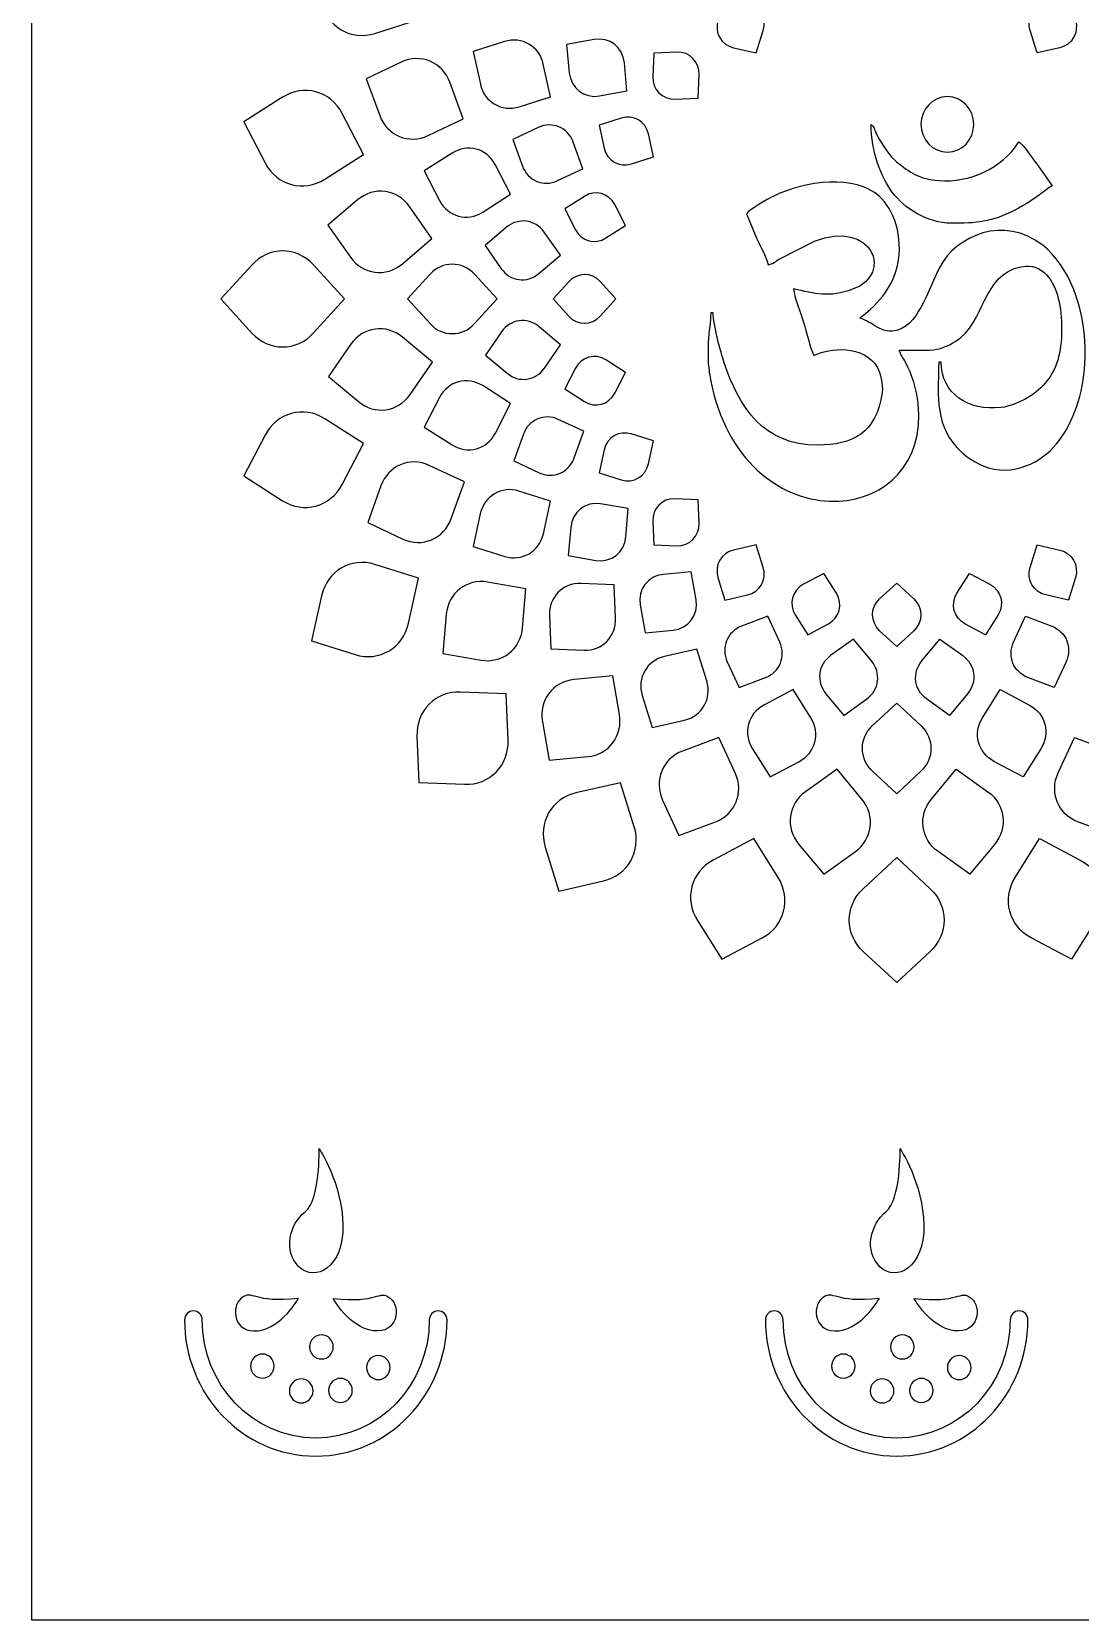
# Model space of a CAD drawing. Header units: millimetres. Extents: x -279 to 859, y -447 to 463.
# Drawn here: x 300 to 639, y -430 to 83 of the extents above; entities that cross this region are included whole.
import ezdxf

# ---------------------------------------------------------------- set-up
doc = ezdxf.new("R2010")
doc.units = ezdxf.units.MM
doc.header["$MEASUREMENT"] = 0
doc.layers.add('Layer 1', color=7, linetype='Continuous')

msp = doc.modelspace()

# ---------------------------------------------------------------- linework, layer by layer
at = {"layer": 'Layer 1', "color": 7}
for points, knots in [([(858.8, 463.29), (858.8, 463.29), (300, 463.29), (300, 463.29), (300, 463.29), (300, -430), (300, -430), (300, -430), (858.8, -430), (858.8, -430), (858.8, -430), (858.8, 463.29), (858.8, 463.29)], [0, 0, 0, 0, 0.25, 0.25, 0.25, 0.5, 0.5, 0.5, 0.75, 0.75, 0.75, 1, 1, 1, 1]), ([(393.59, 92.62), (393.59, 92.62), (390.35, 107.21), (390.35, 107.21), (390.35, 107.21), (404.41, 111.66), (404.41, 111.66), (412.14, 114.1), (419.92, 109.58), (421.69, 101.61), (421.69, 101.61), (424.93, 87.02), (424.93, 87.02), (424.93, 87.02), (410.86, 82.57), (410.86, 82.57), (403.13, 80.13), (395.36, 84.65), (393.59, 92.62)], [0, 0, 0, 0, 0.166667, 0.166667, 0.166667, 0.333333, 0.333333, 0.333333, 0.5, 0.5, 0.5, 0.666667, 0.666667, 0.666667, 0.833333, 0.833333, 0.833333, 1, 1, 1, 1]), ([(521.66, 86.79), (521.66, 86.79), (523.9, 94.04), (523.9, 94.04), (523.9, 94.04), (531.21, 92.39), (531.21, 92.39), (535.23, 91.47), (537.51, 87.48), (536.29, 83.52), (536.29, 83.52), (534.05, 76.26), (534.05, 76.26), (534.05, 76.26), (526.74, 77.92), (526.74, 77.92), (522.72, 78.83), (520.43, 82.82), (521.66, 86.79)], [0, 0, 0, 0, 0.166667, 0.166667, 0.166667, 0.333333, 0.333333, 0.333333, 0.5, 0.5, 0.5, 0.666667, 0.666667, 0.666667, 0.833333, 0.833333, 0.833333, 1, 1, 1, 1]), ([(637.14, 86.79), (637.14, 86.79), (634.9, 94.04), (634.9, 94.04), (634.9, 94.04), (627.59, 92.39), (627.59, 92.39), (623.57, 91.47), (621.29, 87.48), (622.51, 83.52), (622.51, 83.52), (624.75, 76.26), (624.75, 76.26), (624.75, 76.26), (632.06, 77.92), (632.06, 77.92), (636.08, 78.83), (638.37, 82.82), (637.14, 86.79)], [0, 0, 0, 0, 0.166667, 0.166667, 0.166667, 0.333333, 0.333333, 0.333333, 0.5, 0.5, 0.5, 0.666667, 0.666667, 0.666667, 0.833333, 0.833333, 0.833333, 1, 1, 1, 1]), ([(444.91, 66.15), (444.91, 66.15), (442.57, 76.71), (442.57, 76.71), (442.57, 76.71), (452.75, 79.93), (452.75, 79.93), (458.34, 81.7), (463.97, 78.42), (465.25, 72.65), (465.25, 72.65), (467.6, 62.09), (467.6, 62.09), (467.6, 62.09), (457.42, 58.88), (457.42, 58.88), (451.82, 57.11), (446.19, 60.38), (444.91, 66.15)], [0, 0, 0, 0, 0.166667, 0.166667, 0.166667, 0.333333, 0.333333, 0.333333, 0.5, 0.5, 0.5, 0.666667, 0.666667, 0.666667, 0.833333, 0.833333, 0.833333, 1, 1, 1, 1]), ([(473.63, 69.86), (473.63, 69.86), (472.78, 79), (472.78, 79), (472.78, 79), (481.69, 80.6), (481.69, 80.6), (486.59, 81.47), (490.98, 78.1), (491.44, 73.11), (491.44, 73.11), (492.28, 63.97), (492.28, 63.97), (492.28, 63.97), (483.37, 62.37), (483.37, 62.37), (478.48, 61.5), (474.09, 64.86), (473.63, 69.86)], [0, 0, 0, 0, 0.166667, 0.166667, 0.166667, 0.333333, 0.333333, 0.333333, 0.5, 0.5, 0.5, 0.666667, 0.666667, 0.666667, 0.833333, 0.833333, 0.833333, 1, 1, 1, 1]), ([(412.41, 56.04), (412.41, 56.04), (408.05, 67.94), (408.05, 67.94), (408.05, 67.94), (419.38, 73.29), (419.38, 73.29), (425.61, 76.23), (432.65, 73.32), (435.03, 66.82), (435.03, 66.82), (439.39, 54.93), (439.39, 54.93), (439.39, 54.93), (428.07, 49.58), (428.07, 49.58), (421.84, 46.63), (414.79, 49.54), (412.41, 56.04)], [0, 0, 0, 0, 0.166667, 0.166667, 0.166667, 0.333333, 0.333333, 0.333333, 0.5, 0.5, 0.5, 0.666667, 0.666667, 0.666667, 0.833333, 0.833333, 0.833333, 1, 1, 1, 1]), ([(500.6, 68.6), (500.6, 68.6), (500.91, 76.2), (500.91, 76.2), (500.91, 76.2), (508.39, 76.51), (508.39, 76.51), (512.51, 76.68), (515.74, 73.42), (515.57, 69.27), (515.57, 69.27), (515.26, 61.68), (515.26, 61.68), (515.26, 61.68), (507.78, 61.37), (507.78, 61.37), (503.66, 61.19), (500.43, 64.45), (500.6, 68.6)], [0, 0, 0, 0, 0.166667, 0.166667, 0.166667, 0.333333, 0.333333, 0.333333, 0.5, 0.5, 0.5, 0.666667, 0.666667, 0.666667, 0.833333, 0.833333, 0.833333, 1, 1, 1, 1]), ([(375.4, 40.71), (375.4, 40.71), (368.54, 53.95), (368.54, 53.95), (368.54, 53.95), (380.99, 61.92), (380.99, 61.92), (387.83, 66.31), (396.5, 63.98), (400.25, 56.74), (400.25, 56.74), (407.11, 43.5), (407.11, 43.5), (407.11, 43.5), (394.66, 35.52), (394.66, 35.52), (387.82, 31.14), (379.15, 33.47), (375.4, 40.71)], [0, 0, 0, 0, 0.166667, 0.166667, 0.166667, 0.333333, 0.333333, 0.333333, 0.5, 0.5, 0.5, 0.666667, 0.666667, 0.666667, 0.833333, 0.833333, 0.833333, 1, 1, 1, 1]), ([(587.24, 53.17), (587.24, 58.12), (591.06, 62.13), (595.78, 62.13), (600.5, 62.13), (604.32, 58.12), (604.32, 53.17), (604.32, 48.23), (600.5, 44.21), (595.78, 44.21), (591.06, 44.21), (587.24, 48.23), (587.24, 53.17)], [0, 0, 0, 0, 0.25, 0.25, 0.25, 0.5, 0.5, 0.5, 0.75, 0.75, 0.75, 1, 1, 1, 1]), ([(484.91, 45.52), (484.91, 45.52), (483.27, 52.94), (483.27, 52.94), (483.27, 52.94), (490.42, 55.2), (490.42, 55.2), (494.35, 56.44), (498.3, 54.14), (499.2, 50.09), (499.2, 50.09), (500.85, 42.67), (500.85, 42.67), (500.85, 42.67), (493.7, 40.41), (493.7, 40.41), (489.77, 39.17), (485.81, 41.47), (484.91, 45.52)], [0, 0, 0, 0, 0.166667, 0.166667, 0.166667, 0.333333, 0.333333, 0.333333, 0.5, 0.5, 0.5, 0.666667, 0.666667, 0.666667, 0.833333, 0.833333, 0.833333, 1, 1, 1, 1]), ([(458.54, 39.68), (458.54, 39.68), (455.38, 48.29), (455.38, 48.29), (455.38, 48.29), (463.58, 52.16), (463.58, 52.16), (468.09, 54.29), (473.19, 52.18), (474.91, 47.48), (474.91, 47.48), (478.06, 38.87), (478.06, 38.87), (478.06, 38.87), (469.87, 35), (469.87, 35), (465.36, 32.87), (460.26, 34.97), (458.54, 39.68)], [0, 0, 0, 0, 0.166667, 0.166667, 0.166667, 0.333333, 0.333333, 0.333333, 0.5, 0.5, 0.5, 0.666667, 0.666667, 0.666667, 0.833333, 0.833333, 0.833333, 1, 1, 1, 1]), ([(597.1, 21.23), (604.89, 21.23), (610.22, 21.59), (617.4, 25.4), (625.25, 29.56), (627.07, 31.91), (629.61, 33.32), (629.61, 33.32), (624.54, 40.52), (624.54, 40.52), (623.09, 42.39), (620.47, 46.46), (618.91, 47.56), (613.3, 38.78), (603.02, 34.31), (592.98, 35.02), (586.87, 35.45), (583.65, 37.67), (579.39, 41.08), (577.19, 42.85), (574.34, 47.08), (572.95, 49.86), (572.22, 51.31), (572.2, 52.38), (571.17, 53.17), (571.17, 44.4), (574.34, 36.04), (578.1, 31.09), (581.69, 26.33), (589.12, 21.23), (597.1, 21.23)], [0, 0, 0, 0, 0.1, 0.1, 0.1, 0.2, 0.2, 0.2, 0.3, 0.3, 0.3, 0.4, 0.4, 0.4, 0.5, 0.5, 0.5, 0.6, 0.6, 0.6, 0.7, 0.7, 0.7, 0.8, 0.8, 0.8, 0.9, 0.9, 0.9, 1, 1, 1, 1]), ([(431.75, 28.57), (431.75, 28.57), (426.78, 38.16), (426.78, 38.16), (426.78, 38.16), (435.79, 43.93), (435.79, 43.93), (440.75, 47.11), (447.02, 45.42), (449.73, 40.18), (449.73, 40.18), (454.7, 30.6), (454.7, 30.6), (454.7, 30.6), (445.69, 24.83), (445.69, 24.83), (440.74, 21.65), (434.46, 23.34), (431.75, 28.57)], [0, 0, 0, 0, 0.166667, 0.166667, 0.166667, 0.333333, 0.333333, 0.333333, 0.5, 0.5, 0.5, 0.666667, 0.666667, 0.666667, 0.833333, 0.833333, 0.833333, 1, 1, 1, 1]), ([(640.31, -19.02), (640.31, -19.02), (640.31, -22.22), (640.31, -22.22), (640.04, -31.93), (637.37, -41.59), (631.91, -48.95), (629.79, -51.8), (626.04, -55.09), (622.68, -56.53), (618.73, -58.24), (613.92, -59.31), (609.07, -57.72), (605.04, -56.4), (601.58, -54.1), (598.83, -51.18), (591.23, -43.09), (592.98, -31.92), (592.98, -23.66), (592.98, -23.66), (593.8, -23.66), (593.8, -23.66), (593.8, -33.81), (602.57, -39.51), (613.1, -38.28), (616, -37.95), (618.78, -36.7), (621.11, -35.46), (625.86, -32.93), (629.72, -28.68), (631.41, -22.96), (633.08, -17.34), (633.1, -8.9), (631.59, -3.02), (630.22, 2.29), (626.82, 8.62), (619.54, 7.2), (607.02, 4.77), (608.01, -10.98), (598.47, -16.9), (596.15, -18.33), (593.4, -19.62), (590.1, -19.77), (590.1, -19.77), (580.22, -19.77), (580.22, -19.77), (580.59, -21.22), (581.62, -22.3), (582.29, -23.65), (584.32, -27.75), (585.85, -32.21), (586.34, -37.09), (588.29, -56.62), (575.58, -67.83), (560.6, -68.55), (560.6, -68.55), (557.54, -68.55), (557.54, -68.55), (541.72, -67.81), (524.33, -55.56), (519.27, -29.32), (518.86, -27.18), (518.62, -25.22), (518.49, -23.42), (518.49, -23.42), (518.49, -17.24), (518.49, -17.24), (518.74, -13.48), (519.32, -10.47), (519.32, -7.69), (519.32, -7.69), (520.14, -7.69), (520.14, -7.69), (520.14, -11.51), (522.58, -20.5), (523.68, -23.83), (528.46, -38.24), (536.42, -50.45), (553.89, -50.43), (565.08, -50.42), (572.85, -46.58), (574.73, -33.4), (575.08, -30.92), (574.09, -26.87), (573.23, -25.39), (568.81, -17.79), (557.61, -19), (552.65, -21.5), (551.35, -18.65), (550.32, -14.08), (549.31, -10.76), (548.57, -8.31), (546.26, -2.32), (546.07, 0.08), (553.05, -1.63), (557.52, -2.84), (565.16, -0.09), (578.75, 4.79), (571.43, 22.77), (552.82, 15.45), (552.82, 15.45), (541.46, 9.66), (541.46, 9.66), (540.35, 8.95), (539.28, 7.98), (537.84, 7.85), (537.16, 10.9), (535.49, 13.41), (534.27, 16.19), (534.27, 16.19), (530.84, 24.25), (530.84, 24.25), (531.96, 25.86), (537.55, 28.9), (539.75, 30.01), (549.72, 35.05), (566.23, 37), (573.74, 29.97), (578.42, 25.6), (581.73, 17.08), (579.63, 7.61), (577.23, -3.26), (568.13, -8.46), (567.47, -9.41), (571.57, -10.42), (574.24, -14.9), (579.75, -13.24), (583.88, -12), (585.91, -8.3), (587.92, -4.53), (589.98, -0.66), (591.33, 3.23), (593.32, 7.06), (598.57, 17.2), (614.07, 24), (626.56, 14.15), (635.03, 7.49), (639.94, -5.58), (640.31, -19.02)], [0, 0, 0, 0, 0.021739, 0.021739, 0.021739, 0.043478, 0.043478, 0.043478, 0.065217, 0.065217, 0.065217, 0.086957, 0.086957, 0.086957, 0.108696, 0.108696, 0.108696, 0.130435, 0.130435, 0.130435, 0.152174, 0.152174, 0.152174, 0.173913, 0.173913, 0.173913, 0.195652, 0.195652, 0.195652, 0.217391, 0.217391, 0.217391, 0.23913, 0.23913, 0.23913, 0.26087, 0.26087, 0.26087, 0.282609, 0.282609, 0.282609, 0.304348, 0.304348, 0.304348, 0.326087, 0.326087, 0.326087, 0.347826, 0.347826, 0.347826, 0.369565, 0.369565, 0.369565, 0.391304, 0.391304, 0.391304, 0.413043, 0.413043, 0.413043, 0.434783, 0.434783, 0.434783, 0.456522, 0.456522, 0.456522, 0.478261, 0.478261, 0.478261, 0.5, 0.5, 0.5, 0.521739, 0.521739, 0.521739, 0.543478, 0.543478, 0.543478, 0.565217, 0.565217, 0.565217, 0.586957, 0.586957, 0.586957, 0.608696, 0.608696, 0.608696, 0.630435, 0.630435, 0.630435, 0.652174, 0.652174, 0.652174, 0.673913, 0.673913, 0.673913, 0.695652, 0.695652, 0.695652, 0.717391, 0.717391, 0.717391, 0.73913, 0.73913, 0.73913, 0.76087, 0.76087, 0.76087, 0.782609, 0.782609, 0.782609, 0.804348, 0.804348, 0.804348, 0.826087, 0.826087, 0.826087, 0.847826, 0.847826, 0.847826, 0.869565, 0.869565, 0.869565, 0.891304, 0.891304, 0.891304, 0.913043, 0.913043, 0.913043, 0.934783, 0.934783, 0.934783, 0.956522, 0.956522, 0.956522, 0.978261, 0.978261, 0.978261, 1, 1, 1, 1]), ([(402.94, 10.3), (402.94, 10.3), (395.69, 20.65), (395.69, 20.65), (395.69, 20.65), (405.26, 28.78), (405.26, 28.78), (410.52, 33.26), (418.07, 32.29), (422.04, 26.63), (422.04, 26.63), (429.29, 16.28), (429.29, 16.28), (429.29, 16.28), (419.72, 8.15), (419.72, 8.15), (414.46, 3.68), (406.91, 4.65), (402.94, 10.3)], [0, 0, 0, 0, 0.166667, 0.166667, 0.166667, 0.333333, 0.333333, 0.333333, 0.5, 0.5, 0.5, 0.666667, 0.666667, 0.666667, 0.833333, 0.833333, 0.833333, 1, 1, 1, 1]), ([(475.67, 19.12), (475.67, 19.12), (472.18, 25.86), (472.18, 25.86), (472.18, 25.86), (478.51, 29.91), (478.51, 29.91), (481.99, 32.14), (486.39, 30.95), (488.3, 27.28), (488.3, 27.28), (491.79, 20.54), (491.79, 20.54), (491.79, 20.54), (485.46, 16.49), (485.46, 16.49), (481.98, 14.26), (477.57, 15.44), (475.67, 19.12)], [0, 0, 0, 0, 0.166667, 0.166667, 0.166667, 0.333333, 0.333333, 0.333333, 0.5, 0.5, 0.5, 0.666667, 0.666667, 0.666667, 0.833333, 0.833333, 0.833333, 1, 1, 1, 1]), ([(451.68, 6.57), (451.68, 6.57), (446.44, 14.06), (446.44, 14.06), (446.44, 14.06), (453.36, 19.95), (453.36, 19.95), (457.17, 23.18), (462.64, 22.48), (465.5, 18.39), (465.5, 18.39), (470.75, 10.9), (470.75, 10.9), (470.75, 10.9), (463.83, 5.01), (463.83, 5.01), (460.02, 1.78), (454.55, 2.48), (451.68, 6.57)], [0, 0, 0, 0, 0.166667, 0.166667, 0.166667, 0.333333, 0.333333, 0.333333, 0.5, 0.5, 0.5, 0.666667, 0.666667, 0.666667, 0.833333, 0.833333, 0.833333, 1, 1, 1, 1]), ([(371.12, -14.21), (371.12, -14.21), (361.1, -3.21), (361.1, -3.21), (361.1, -3.21), (371.08, 7.75), (371.08, 7.75), (376.57, 13.78), (385.54, 13.8), (391.01, 7.79), (391.01, 7.79), (401.03, -3.21), (401.03, -3.21), (401.03, -3.21), (391.05, -14.17), (391.05, -14.17), (385.56, -20.2), (376.59, -20.21), (371.12, -14.21)], [0, 0, 0, 0, 0.166667, 0.166667, 0.166667, 0.333333, 0.333333, 0.333333, 0.5, 0.5, 0.5, 0.666667, 0.666667, 0.666667, 0.833333, 0.833333, 0.833333, 1, 1, 1, 1]), ([(428.65, -11.17), (428.65, -11.17), (421.4, -3.21), (421.4, -3.21), (421.4, -3.21), (428.63, 4.73), (428.63, 4.73), (432.6, 9.09), (439.09, 9.1), (443.05, 4.75), (443.05, 4.75), (450.3, -3.21), (450.3, -3.21), (450.3, -3.21), (443.07, -11.14), (443.07, -11.14), (439.1, -15.5), (432.61, -15.51), (428.65, -11.17)], [0, 0, 0, 0, 0.166667, 0.166667, 0.166667, 0.333333, 0.333333, 0.333333, 0.5, 0.5, 0.5, 0.666667, 0.666667, 0.666667, 0.833333, 0.833333, 0.833333, 1, 1, 1, 1]), ([(473.49, -8.8), (473.49, -8.8), (468.4, -3.21), (468.4, -3.21), (468.4, -3.21), (473.47, 2.37), (473.47, 2.37), (476.26, 5.43), (480.82, 5.44), (483.61, 2.38), (483.61, 2.38), (488.7, -3.21), (488.7, -3.21), (488.7, -3.21), (483.62, -8.78), (483.62, -8.78), (480.83, -11.85), (476.27, -11.85), (473.49, -8.8)], [0, 0, 0, 0, 0.166667, 0.166667, 0.166667, 0.333333, 0.333333, 0.333333, 0.5, 0.5, 0.5, 0.666667, 0.666667, 0.666667, 0.833333, 0.833333, 0.833333, 1, 1, 1, 1]), ([(453.54, -27.21), (453.54, -27.21), (446.55, -21.34), (446.55, -21.34), (446.55, -21.34), (451.73, -13.84), (451.73, -13.84), (454.58, -9.72), (460.04, -8.96), (463.86, -12.17), (463.86, -12.17), (470.85, -18.03), (470.85, -18.03), (470.85, -18.03), (465.66, -25.53), (465.66, -25.53), (462.81, -29.65), (457.35, -30.41), (453.54, -27.21)], [0, 0, 0, 0, 0.166667, 0.166667, 0.166667, 0.333333, 0.333333, 0.333333, 0.5, 0.5, 0.5, 0.666667, 0.666667, 0.666667, 0.833333, 0.833333, 0.833333, 1, 1, 1, 1]), ([(405.5, -36.36), (405.5, -36.36), (395.85, -28.26), (395.85, -28.26), (395.85, -28.26), (403.01, -17.9), (403.01, -17.9), (406.95, -12.21), (414.49, -11.16), (419.76, -15.59), (419.76, -15.59), (429.42, -23.68), (429.42, -23.68), (429.42, -23.68), (422.25, -34.04), (422.25, -34.04), (418.31, -39.74), (410.78, -40.79), (405.5, -36.36)], [0, 0, 0, 0, 0.166667, 0.166667, 0.166667, 0.333333, 0.333333, 0.333333, 0.5, 0.5, 0.5, 0.666667, 0.666667, 0.666667, 0.833333, 0.833333, 0.833333, 1, 1, 1, 1]), ([(478.53, -36.34), (478.53, -36.34), (472.18, -32.27), (472.18, -32.27), (472.18, -32.27), (475.65, -25.56), (475.65, -25.56), (477.57, -21.87), (481.97, -20.67), (485.44, -22.89), (485.44, -22.89), (491.79, -26.96), (491.79, -26.96), (491.79, -26.96), (488.31, -33.67), (488.31, -33.67), (486.4, -37.36), (482, -38.56), (478.53, -36.34)], [0, 0, 0, 0, 0.166667, 0.166667, 0.166667, 0.333333, 0.333333, 0.333333, 0.5, 0.5, 0.5, 0.666667, 0.666667, 0.666667, 0.833333, 0.833333, 0.833333, 1, 1, 1, 1]), ([(435.82, -50.37), (435.82, -50.37), (426.78, -44.58), (426.78, -44.58), (426.78, -44.58), (431.73, -35.02), (431.73, -35.02), (434.46, -29.77), (440.72, -28.06), (445.66, -31.22), (445.66, -31.22), (454.7, -37.01), (454.7, -37.01), (454.7, -37.01), (449.75, -46.57), (449.75, -46.57), (447.03, -51.82), (440.76, -53.53), (435.82, -50.37)], [0, 0, 0, 0, 0.166667, 0.166667, 0.166667, 0.333333, 0.333333, 0.333333, 0.5, 0.5, 0.5, 0.666667, 0.666667, 0.666667, 0.833333, 0.833333, 0.833333, 1, 1, 1, 1]), ([(381.03, -68.37), (381.03, -68.37), (368.54, -60.37), (368.54, -60.37), (368.54, -60.37), (375.38, -47.17), (375.38, -47.17), (379.14, -39.91), (387.8, -37.54), (394.62, -41.91), (394.62, -41.91), (407.11, -49.91), (407.11, -49.91), (407.11, -49.91), (400.27, -63.11), (400.27, -63.11), (396.51, -70.37), (387.85, -72.74), (381.03, -68.37)], [0, 0, 0, 0, 0.166667, 0.166667, 0.166667, 0.333333, 0.333333, 0.333333, 0.5, 0.5, 0.5, 0.666667, 0.666667, 0.666667, 0.833333, 0.833333, 0.833333, 1, 1, 1, 1]), ([(463.96, -59.34), (463.96, -59.34), (455.71, -55.51), (455.71, -55.51), (455.71, -55.51), (458.8, -46.91), (458.8, -46.91), (460.5, -42.18), (465.58, -40.02), (470.09, -42.11), (470.09, -42.11), (478.34, -45.94), (478.34, -45.94), (478.34, -45.94), (475.25, -54.55), (475.25, -54.55), (473.55, -59.28), (468.47, -61.44), (463.96, -59.34)], [0, 0, 0, 0, 0.166667, 0.166667, 0.166667, 0.333333, 0.333333, 0.333333, 0.5, 0.5, 0.5, 0.666667, 0.666667, 0.666667, 0.833333, 0.833333, 0.833333, 1, 1, 1, 1]), ([(490.44, -61.62), (490.44, -61.62), (483.27, -59.36), (483.27, -59.36), (483.27, -59.36), (484.91, -51.96), (484.91, -51.96), (485.81, -47.9), (489.76, -45.58), (493.68, -46.82), (493.68, -46.82), (500.85, -49.09), (500.85, -49.09), (500.85, -49.09), (499.21, -56.48), (499.21, -56.48), (498.31, -60.55), (494.36, -62.86), (490.44, -61.62)], [0, 0, 0, 0, 0.166667, 0.166667, 0.166667, 0.333333, 0.333333, 0.333333, 0.5, 0.5, 0.5, 0.666667, 0.666667, 0.666667, 0.833333, 0.833333, 0.833333, 1, 1, 1, 1]), ([(419.91, -80.77), (419.91, -80.77), (408.51, -75.47), (408.51, -75.47), (408.51, -75.47), (412.78, -63.59), (412.78, -63.59), (415.13, -57.05), (422.14, -54.07), (428.37, -56.96), (428.37, -56.96), (439.77, -62.26), (439.77, -62.26), (439.77, -62.26), (435.5, -74.14), (435.5, -74.14), (433.15, -80.68), (426.14, -83.66), (419.91, -80.77)], [0, 0, 0, 0, 0.166667, 0.166667, 0.166667, 0.333333, 0.333333, 0.333333, 0.5, 0.5, 0.5, 0.666667, 0.666667, 0.666667, 0.833333, 0.833333, 0.833333, 1, 1, 1, 1]), ([(452.78, -86.35), (452.78, -86.35), (442.57, -83.13), (442.57, -83.13), (442.57, -83.13), (444.9, -72.6), (444.9, -72.6), (446.19, -66.81), (451.8, -63.52), (457.38, -65.28), (457.38, -65.28), (467.6, -68.51), (467.6, -68.51), (467.6, -68.51), (465.26, -79.03), (465.26, -79.03), (463.98, -84.82), (458.36, -88.12), (452.78, -86.35)], [0, 0, 0, 0, 0.166667, 0.166667, 0.166667, 0.333333, 0.333333, 0.333333, 0.5, 0.5, 0.5, 0.666667, 0.666667, 0.666667, 0.833333, 0.833333, 0.833333, 1, 1, 1, 1]), ([(482.26, -87.65), (482.26, -87.65), (473.31, -86.11), (473.31, -86.11), (473.31, -86.11), (474.09, -77), (474.09, -77), (474.52, -71.98), (478.88, -68.57), (483.77, -69.41), (483.77, -69.41), (492.71, -70.95), (492.71, -70.95), (492.71, -70.95), (491.93, -80.07), (491.93, -80.07), (491.5, -85.08), (487.15, -88.5), (482.26, -87.65)], [0, 0, 0, 0, 0.166667, 0.166667, 0.166667, 0.333333, 0.333333, 0.333333, 0.5, 0.5, 0.5, 0.666667, 0.666667, 0.666667, 0.833333, 0.833333, 0.833333, 1, 1, 1, 1]), ([(508.42, -82.93), (508.42, -82.93), (500.91, -82.61), (500.91, -82.61), (500.91, -82.61), (500.6, -75.04), (500.6, -75.04), (500.43, -70.88), (503.65, -67.61), (507.75, -67.78), (507.75, -67.78), (515.26, -68.09), (515.26, -68.09), (515.26, -68.09), (515.57, -75.66), (515.57, -75.66), (515.74, -79.83), (512.52, -83.1), (508.42, -82.93)], [0, 0, 0, 0, 0.166667, 0.166667, 0.166667, 0.333333, 0.333333, 0.333333, 0.5, 0.5, 0.5, 0.666667, 0.666667, 0.666667, 0.833333, 0.833333, 0.833333, 1, 1, 1, 1]), ([(404.46, -118.09), (404.46, -118.09), (390.35, -113.63), (390.35, -113.63), (390.35, -113.63), (393.58, -99.09), (393.58, -99.09), (395.35, -91.09), (403.11, -86.54), (410.82, -88.98), (410.82, -88.98), (424.93, -93.43), (424.93, -93.43), (424.93, -93.43), (421.7, -107.97), (421.7, -107.97), (419.92, -115.97), (412.16, -120.52), (404.46, -118.09)], [0, 0, 0, 0, 0.166667, 0.166667, 0.166667, 0.333333, 0.333333, 0.333333, 0.5, 0.5, 0.5, 0.666667, 0.666667, 0.666667, 0.833333, 0.833333, 0.833333, 1, 1, 1, 1]), ([(531.23, -98.79), (531.23, -98.79), (523.9, -100.46), (523.9, -100.46), (523.9, -100.46), (521.66, -93.23), (521.66, -93.23), (520.44, -89.25), (522.71, -85.25), (526.72, -84.34), (526.72, -84.34), (534.05, -82.67), (534.05, -82.67), (534.05, -82.67), (536.28, -89.91), (536.28, -89.91), (537.51, -93.88), (535.24, -97.89), (531.23, -98.79)], [0, 0, 0, 0, 0.166667, 0.166667, 0.166667, 0.333333, 0.333333, 0.333333, 0.5, 0.5, 0.5, 0.666667, 0.666667, 0.666667, 0.833333, 0.833333, 0.833333, 1, 1, 1, 1]), ([(627.57, -98.79), (627.57, -98.79), (634.9, -100.46), (634.9, -100.46), (634.9, -100.46), (637.14, -93.23), (637.14, -93.23), (638.36, -89.25), (636.09, -85.25), (632.08, -84.34), (632.08, -84.34), (624.75, -82.67), (624.75, -82.67), (624.75, -82.67), (622.52, -89.91), (622.52, -89.91), (621.29, -93.88), (623.56, -97.89), (627.57, -98.79)], [0, 0, 0, 0, 0.166667, 0.166667, 0.166667, 0.333333, 0.333333, 0.333333, 0.5, 0.5, 0.5, 0.666667, 0.666667, 0.666667, 0.833333, 0.833333, 0.833333, 1, 1, 1, 1]), ([(507.17, -110.21), (507.17, -110.21), (498.14, -111.07), (498.14, -111.07), (498.14, -111.07), (496.56, -102.06), (496.56, -102.06), (495.69, -97.1), (499.02, -92.66), (503.96, -92.19), (503.96, -92.19), (513, -91.34), (513, -91.34), (513, -91.34), (514.58, -100.35), (514.58, -100.35), (515.44, -105.31), (512.11, -109.75), (507.17, -110.21)], [0, 0, 0, 0, 0.166667, 0.166667, 0.166667, 0.333333, 0.333333, 0.333333, 0.5, 0.5, 0.5, 0.666667, 0.666667, 0.666667, 0.833333, 0.833333, 0.833333, 1, 1, 1, 1]), ([(557.33, -108.15), (557.33, -108.15), (550.67, -111.68), (550.67, -111.68), (550.67, -111.68), (546.66, -105.28), (546.66, -105.28), (544.46, -101.76), (545.63, -97.3), (549.27, -95.37), (549.27, -95.37), (555.92, -91.84), (555.92, -91.84), (555.92, -91.84), (559.93, -98.24), (559.93, -98.24), (562.14, -101.76), (560.96, -106.22), (557.33, -108.15)], [0, 0, 0, 0, 0.166667, 0.166667, 0.166667, 0.333333, 0.333333, 0.333333, 0.5, 0.5, 0.5, 0.666667, 0.666667, 0.666667, 0.833333, 0.833333, 0.833333, 1, 1, 1, 1]), ([(601.47, -108.15), (601.47, -108.15), (608.13, -111.68), (608.13, -111.68), (608.13, -111.68), (612.14, -105.28), (612.14, -105.28), (614.34, -101.76), (613.17, -97.3), (609.53, -95.37), (609.53, -95.37), (602.88, -91.84), (602.88, -91.84), (602.88, -91.84), (598.87, -98.24), (598.87, -98.24), (596.66, -101.76), (597.84, -106.22), (601.47, -108.15)], [0, 0, 0, 0, 0.166667, 0.166667, 0.166667, 0.333333, 0.333333, 0.333333, 0.5, 0.5, 0.5, 0.666667, 0.666667, 0.666667, 0.833333, 0.833333, 0.833333, 1, 1, 1, 1]), ([(445.19, -119.88), (445.19, -119.88), (432.82, -117.76), (432.82, -117.76), (432.82, -117.76), (433.9, -105.16), (433.9, -105.16), (434.5, -98.23), (440.51, -93.51), (447.27, -94.68), (447.27, -94.68), (459.63, -96.8), (459.63, -96.8), (459.63, -96.8), (458.55, -109.4), (458.55, -109.4), (457.95, -116.33), (451.94, -121.05), (445.19, -119.88)], [0, 0, 0, 0, 0.166667, 0.166667, 0.166667, 0.333333, 0.333333, 0.333333, 0.5, 0.5, 0.5, 0.666667, 0.666667, 0.666667, 0.833333, 0.833333, 0.833333, 1, 1, 1, 1]), ([(478.37, -116.67), (478.37, -116.67), (467.68, -116.23), (467.68, -116.23), (467.68, -116.23), (467.24, -105.45), (467.24, -105.45), (467, -99.53), (471.58, -94.87), (477.42, -95.12), (477.42, -95.12), (488.11, -95.56), (488.11, -95.56), (488.11, -95.56), (488.55, -106.34), (488.55, -106.34), (488.79, -112.26), (484.21, -116.92), (478.37, -116.67)], [0, 0, 0, 0, 0.166667, 0.166667, 0.166667, 0.333333, 0.333333, 0.333333, 0.5, 0.5, 0.5, 0.666667, 0.666667, 0.666667, 0.833333, 0.833333, 0.833333, 1, 1, 1, 1]), ([(579.4, -115.51), (579.4, -115.51), (584.91, -110.37), (584.91, -110.37), (587.94, -107.55), (587.95, -102.93), (584.93, -100.12), (584.93, -100.12), (579.4, -94.97), (579.4, -94.97), (579.4, -94.97), (573.87, -100.12), (573.87, -100.12), (570.85, -102.93), (570.86, -107.55), (573.89, -110.37), (573.89, -110.37), (579.4, -115.51), (579.4, -115.51)], [0, 0, 0, 0, 0.166667, 0.166667, 0.166667, 0.333333, 0.333333, 0.333333, 0.5, 0.5, 0.5, 0.666667, 0.666667, 0.666667, 0.833333, 0.833333, 0.833333, 1, 1, 1, 1]), ([(537.01, -125.48), (537.01, -125.48), (528.5, -128.67), (528.5, -128.67), (528.5, -128.67), (524.67, -120.38), (524.67, -120.38), (522.57, -115.82), (524.65, -110.66), (529.3, -108.91), (529.3, -108.91), (537.81, -105.72), (537.81, -105.72), (537.81, -105.72), (541.64, -114.02), (541.64, -114.02), (543.74, -118.58), (541.66, -123.73), (537.01, -125.48)], [0, 0, 0, 0, 0.166667, 0.166667, 0.166667, 0.333333, 0.333333, 0.333333, 0.5, 0.5, 0.5, 0.666667, 0.666667, 0.666667, 0.833333, 0.833333, 0.833333, 1, 1, 1, 1]), ([(621.79, -125.48), (621.79, -125.48), (630.3, -128.67), (630.3, -128.67), (630.3, -128.67), (634.13, -120.38), (634.13, -120.38), (636.23, -115.82), (634.15, -110.66), (629.5, -108.91), (629.5, -108.91), (620.99, -105.72), (620.99, -105.72), (620.99, -105.72), (617.16, -114.02), (617.16, -114.02), (615.06, -118.58), (617.14, -123.73), (621.79, -125.48)], [0, 0, 0, 0, 0.166667, 0.166667, 0.166667, 0.333333, 0.333333, 0.333333, 0.5, 0.5, 0.5, 0.666667, 0.666667, 0.666667, 0.833333, 0.833333, 0.833333, 1, 1, 1, 1]), ([(510.84, -139.26), (510.84, -139.26), (500.4, -141.63), (500.4, -141.63), (500.4, -141.63), (497.22, -131.34), (497.22, -131.34), (495.47, -125.67), (498.71, -119.98), (504.41, -118.69), (504.41, -118.69), (514.85, -116.31), (514.85, -116.31), (514.85, -116.31), (518.03, -126.61), (518.03, -126.61), (519.78, -132.27), (516.54, -137.97), (510.84, -139.26)], [0, 0, 0, 0, 0.166667, 0.166667, 0.166667, 0.333333, 0.333333, 0.333333, 0.5, 0.5, 0.5, 0.666667, 0.666667, 0.666667, 0.833333, 0.833333, 0.833333, 1, 1, 1, 1]), ([(569.74, -132.41), (569.74, -132.41), (562.33, -137.72), (562.33, -137.72), (562.33, -137.72), (556.51, -130.71), (556.51, -130.71), (553.31, -126.86), (554, -121.33), (558.05, -118.43), (558.05, -118.43), (565.45, -113.12), (565.45, -113.12), (565.45, -113.12), (571.27, -120.13), (571.27, -120.13), (574.47, -123.98), (573.78, -129.51), (569.74, -132.41)], [0, 0, 0, 0, 0.166667, 0.166667, 0.166667, 0.333333, 0.333333, 0.333333, 0.5, 0.5, 0.5, 0.666667, 0.666667, 0.666667, 0.833333, 0.833333, 0.833333, 1, 1, 1, 1]), ([(589.06, -132.41), (589.06, -132.41), (596.47, -137.72), (596.47, -137.72), (596.47, -137.72), (602.29, -130.71), (602.29, -130.71), (605.49, -126.86), (604.8, -121.33), (600.75, -118.43), (600.75, -118.43), (593.35, -113.12), (593.35, -113.12), (593.35, -113.12), (587.53, -120.13), (587.53, -120.13), (584.33, -123.98), (585.02, -129.51), (589.06, -132.41)], [0, 0, 0, 0, 0.166667, 0.166667, 0.166667, 0.333333, 0.333333, 0.333333, 0.5, 0.5, 0.5, 0.666667, 0.666667, 0.666667, 0.833333, 0.833333, 0.833333, 1, 1, 1, 1]), ([(479.61, -151.05), (479.61, -151.05), (467.12, -152.23), (467.12, -152.23), (467.12, -152.23), (464.94, -139.78), (464.94, -139.78), (463.75, -132.93), (468.35, -126.8), (475.17, -126.16), (475.17, -126.16), (487.66, -124.98), (487.66, -124.98), (487.66, -124.98), (489.83, -137.43), (489.83, -137.43), (491.03, -144.27), (486.43, -150.41), (479.61, -151.05)], [0, 0, 0, 0, 0.166667, 0.166667, 0.166667, 0.333333, 0.333333, 0.333333, 0.5, 0.5, 0.5, 0.666667, 0.666667, 0.666667, 0.833333, 0.833333, 0.833333, 1, 1, 1, 1]), ([(439.81, -159.98), (439.81, -159.98), (425.04, -159.37), (425.04, -159.37), (425.04, -159.37), (424.44, -144.47), (424.44, -144.47), (424.11, -136.29), (430.44, -129.86), (438.5, -130.19), (438.5, -130.19), (453.27, -130.81), (453.27, -130.81), (453.27, -130.81), (453.88, -145.7), (453.88, -145.7), (454.21, -153.88), (447.88, -160.31), (439.81, -159.98)], [0, 0, 0, 0, 0.166667, 0.166667, 0.166667, 0.333333, 0.333333, 0.333333, 0.5, 0.5, 0.5, 0.666667, 0.666667, 0.666667, 0.833333, 0.833333, 0.833333, 1, 1, 1, 1]), ([(547.98, -152.58), (547.98, -152.58), (538.51, -157.6), (538.51, -157.6), (538.51, -157.6), (532.8, -148.49), (532.8, -148.49), (529.67, -143.48), (531.33, -137.13), (536.51, -134.39), (536.51, -134.39), (545.99, -129.36), (545.99, -129.36), (545.99, -129.36), (551.69, -138.48), (551.69, -138.48), (554.83, -143.49), (553.16, -149.83), (547.98, -152.58)], [0, 0, 0, 0, 0.166667, 0.166667, 0.166667, 0.333333, 0.333333, 0.333333, 0.5, 0.5, 0.5, 0.666667, 0.666667, 0.666667, 0.833333, 0.833333, 0.833333, 1, 1, 1, 1]), ([(610.82, -152.58), (610.82, -152.58), (620.29, -157.6), (620.29, -157.6), (620.29, -157.6), (626, -148.49), (626, -148.49), (629.13, -143.48), (627.47, -137.13), (622.29, -134.39), (622.29, -134.39), (612.81, -129.36), (612.81, -129.36), (612.81, -129.36), (607.11, -138.48), (607.11, -138.48), (603.97, -143.49), (605.64, -149.83), (610.82, -152.58)], [0, 0, 0, 0, 0.166667, 0.166667, 0.166667, 0.333333, 0.333333, 0.333333, 0.5, 0.5, 0.5, 0.666667, 0.666667, 0.666667, 0.833333, 0.833333, 0.833333, 1, 1, 1, 1]), ([(579.4, -163.05), (579.4, -163.05), (587.24, -155.74), (587.24, -155.74), (591.55, -151.72), (591.57, -145.15), (587.27, -141.14), (587.27, -141.14), (579.4, -133.81), (579.4, -133.81), (579.4, -133.81), (571.53, -141.14), (571.53, -141.14), (567.23, -145.15), (567.25, -151.72), (571.56, -155.74), (571.56, -155.74), (579.4, -163.05), (579.4, -163.05)], [0, 0, 0, 0, 0.166667, 0.166667, 0.166667, 0.333333, 0.333333, 0.333333, 0.5, 0.5, 0.5, 0.666667, 0.666667, 0.666667, 0.833333, 0.833333, 0.833333, 1, 1, 1, 1]), ([(520.83, -172.14), (520.83, -172.14), (509.07, -176.55), (509.07, -176.55), (509.07, -176.55), (503.79, -165.09), (503.79, -165.09), (500.88, -158.79), (503.75, -151.67), (510.18, -149.26), (510.18, -149.26), (521.94, -144.85), (521.94, -144.85), (521.94, -144.85), (527.23, -156.3), (527.23, -156.3), (530.13, -162.61), (527.26, -169.73), (520.83, -172.14)], [0, 0, 0, 0, 0.166667, 0.166667, 0.166667, 0.333333, 0.333333, 0.333333, 0.5, 0.5, 0.5, 0.666667, 0.666667, 0.666667, 0.833333, 0.833333, 0.833333, 1, 1, 1, 1]), ([(637.97, -172.14), (637.97, -172.14), (649.73, -176.55), (649.73, -176.55), (649.73, -176.55), (655.01, -165.09), (655.01, -165.09), (657.92, -158.79), (655.05, -151.67), (648.62, -149.26), (648.62, -149.26), (636.86, -144.85), (636.86, -144.85), (636.86, -144.85), (631.57, -156.3), (631.57, -156.3), (628.67, -162.61), (631.54, -169.73), (637.97, -172.14)], [0, 0, 0, 0, 0.166667, 0.166667, 0.166667, 0.333333, 0.333333, 0.333333, 0.5, 0.5, 0.5, 0.666667, 0.666667, 0.666667, 0.833333, 0.833333, 0.833333, 1, 1, 1, 1]), ([(566.05, -181.72), (566.05, -181.72), (555.82, -189.06), (555.82, -189.06), (555.82, -189.06), (547.78, -179.38), (547.78, -179.38), (543.36, -174.05), (544.31, -166.41), (549.9, -162.41), (549.9, -162.41), (560.13, -155.07), (560.13, -155.07), (560.13, -155.07), (568.17, -164.75), (568.17, -164.75), (572.59, -170.07), (571.64, -177.71), (566.05, -181.72)], [0, 0, 0, 0, 0.166667, 0.166667, 0.166667, 0.333333, 0.333333, 0.333333, 0.5, 0.5, 0.5, 0.666667, 0.666667, 0.666667, 0.833333, 0.833333, 0.833333, 1, 1, 1, 1]), ([(592.75, -181.72), (592.75, -181.72), (602.98, -189.06), (602.98, -189.06), (602.98, -189.06), (611.02, -179.38), (611.02, -179.38), (615.44, -174.05), (614.49, -166.41), (608.9, -162.41), (608.9, -162.41), (598.67, -155.07), (598.67, -155.07), (598.67, -155.07), (590.63, -164.75), (590.63, -164.75), (586.21, -170.07), (587.16, -177.71), (592.75, -181.72)], [0, 0, 0, 0, 0.166667, 0.166667, 0.166667, 0.333333, 0.333333, 0.333333, 0.5, 0.5, 0.5, 0.666667, 0.666667, 0.666667, 0.833333, 0.833333, 0.833333, 1, 1, 1, 1]), ([(484.67, -191.19), (484.67, -191.19), (470.25, -194.46), (470.25, -194.46), (470.25, -194.46), (465.86, -180.24), (465.86, -180.24), (463.44, -172.41), (467.91, -164.55), (475.79, -162.76), (475.79, -162.76), (490.21, -159.48), (490.21, -159.48), (490.21, -159.48), (494.61, -173.71), (494.61, -173.71), (497.02, -181.53), (492.55, -189.4), (484.67, -191.19)], [0, 0, 0, 0, 0.166667, 0.166667, 0.166667, 0.333333, 0.333333, 0.333333, 0.5, 0.5, 0.5, 0.666667, 0.666667, 0.666667, 0.833333, 0.833333, 0.833333, 1, 1, 1, 1]), ([(535.99, -209.58), (535.99, -209.58), (522.9, -216.52), (522.9, -216.52), (522.9, -216.52), (515.02, -203.93), (515.02, -203.93), (510.68, -197.01), (512.99, -188.24), (520.14, -184.45), (520.14, -184.45), (533.23, -177.51), (533.23, -177.51), (533.23, -177.51), (541.12, -190.1), (541.12, -190.1), (545.45, -197.02), (543.15, -205.79), (535.99, -209.58)], [0, 0, 0, 0, 0.166667, 0.166667, 0.166667, 0.333333, 0.333333, 0.333333, 0.5, 0.5, 0.5, 0.666667, 0.666667, 0.666667, 0.833333, 0.833333, 0.833333, 1, 1, 1, 1]), ([(622.81, -209.58), (622.81, -209.58), (635.9, -216.52), (635.9, -216.52), (635.9, -216.52), (643.78, -203.93), (643.78, -203.93), (648.12, -197.01), (645.81, -188.24), (638.66, -184.45), (638.66, -184.45), (625.57, -177.51), (625.57, -177.51), (625.57, -177.51), (617.68, -190.1), (617.68, -190.1), (613.35, -197.02), (615.65, -205.79), (622.81, -209.58)], [0, 0, 0, 0, 0.166667, 0.166667, 0.166667, 0.333333, 0.333333, 0.333333, 0.5, 0.5, 0.5, 0.666667, 0.666667, 0.666667, 0.833333, 0.833333, 0.833333, 1, 1, 1, 1]), ([(579.4, -224.05), (579.4, -224.05), (590.23, -213.95), (590.23, -213.95), (596.19, -208.4), (596.21, -199.32), (590.27, -193.79), (590.27, -193.79), (579.4, -183.66), (579.4, -183.66), (579.4, -183.66), (568.53, -193.79), (568.53, -193.79), (562.59, -199.32), (562.61, -208.4), (568.57, -213.95), (568.57, -213.95), (579.4, -224.05), (579.4, -224.05)], [0, 0, 0, 0, 0.166667, 0.166667, 0.166667, 0.333333, 0.333333, 0.333333, 0.5, 0.5, 0.5, 0.666667, 0.666667, 0.666667, 0.833333, 0.833333, 0.833333, 1, 1, 1, 1]), ([(392.83, -277.65), (392.83, -277.65), (393.22, -294.09), (388.27, -298.06), (383.31, -302.04), (381.09, -310.65), (386.31, -315.82), (391.53, -320.99), (400.79, -315.95), (400.53, -302.44), (400.27, -288.92), (392.83, -277.65), (392.83, -277.65)], [0, 0, 0, 0, 0.25, 0.25, 0.25, 0.5, 0.5, 0.5, 0.75, 0.75, 0.75, 1, 1, 1, 1]), ([(580.49, -277.65), (580.49, -277.65), (580.88, -294.09), (575.92, -298.06), (570.97, -302.04), (568.75, -310.65), (573.97, -315.82), (579.19, -320.99), (588.45, -315.95), (588.19, -302.44), (587.93, -288.92), (580.49, -277.65), (580.49, -277.65)], [0, 0, 0, 0, 0.25, 0.25, 0.25, 0.5, 0.5, 0.5, 0.75, 0.75, 0.75, 1, 1, 1, 1]), ([(386.12, -326.08), (386.12, -326.08), (381.01, -335.39), (373.15, -336.48), (365.3, -337.57), (364.11, -328.87), (367.68, -325.96), (371.25, -323.06), (371.6, -327.78), (386.12, -326.08)], [0, 0, 0, 0, 0.333333, 0.333333, 0.333333, 0.666667, 0.666667, 0.666667, 1, 1, 1, 1]), ([(397.36, -326.08), (397.36, -326.08), (402.48, -335.39), (410.33, -336.48), (418.19, -337.57), (419.38, -328.87), (415.81, -325.96), (412.24, -323.06), (411.88, -327.78), (397.36, -326.08)], [0, 0, 0, 0, 0.333333, 0.333333, 0.333333, 0.666667, 0.666667, 0.666667, 1, 1, 1, 1]), ([(573.78, -326.08), (573.78, -326.08), (568.66, -335.39), (560.81, -336.48), (552.95, -337.57), (551.76, -328.87), (555.33, -325.96), (558.9, -323.06), (559.26, -327.78), (573.78, -326.08)], [0, 0, 0, 0, 0.333333, 0.333333, 0.333333, 0.666667, 0.666667, 0.666667, 1, 1, 1, 1]), ([(585.02, -326.08), (585.02, -326.08), (590.14, -335.39), (597.99, -336.48), (605.85, -337.57), (607.04, -328.87), (603.47, -325.96), (599.9, -323.06), (599.54, -327.78), (585.02, -326.08)], [0, 0, 0, 0, 0.333333, 0.333333, 0.333333, 0.666667, 0.666667, 0.666667, 1, 1, 1, 1]), ([(355.06, -333), (355.06, -353.71), (371.14, -371.16), (391.74, -371.16), (412.35, -371.16), (428.42, -353.71), (428.42, -333), (428.42, -331.4), (429.71, -330.09), (431.28, -330.09), (432.86, -330.09), (434.15, -331.4), (434.15, -333), (434.15, -356.92), (415.5, -376.97), (391.74, -376.97), (367.98, -376.97), (349.34, -356.92), (349.34, -333), (349.34, -331.4), (350.62, -330.09), (352.2, -330.09), (353.78, -330.09), (355.06, -331.4), (355.06, -333)], [0, 0, 0, 0, 0.125, 0.125, 0.125, 0.25, 0.25, 0.25, 0.375, 0.375, 0.375, 0.5, 0.5, 0.5, 0.625, 0.625, 0.625, 0.75, 0.75, 0.75, 0.875, 0.875, 0.875, 1, 1, 1, 1]), ([(542.72, -333), (542.72, -353.71), (558.79, -371.16), (579.4, -371.16), (600, -371.16), (616.08, -353.71), (616.08, -333), (616.08, -331.4), (617.37, -330.09), (618.94, -330.09), (620.52, -330.09), (621.8, -331.4), (621.8, -333), (621.8, -356.92), (603.16, -376.97), (579.4, -376.97), (555.64, -376.97), (537, -356.92), (537, -333), (537, -331.4), (538.28, -330.09), (539.86, -330.09), (541.43, -330.09), (542.72, -331.4), (542.72, -333)], [0, 0, 0, 0, 0.125, 0.125, 0.125, 0.25, 0.25, 0.25, 0.375, 0.375, 0.375, 0.5, 0.5, 0.5, 0.625, 0.625, 0.625, 0.75, 0.75, 0.75, 0.875, 0.875, 0.875, 1, 1, 1, 1]), ([(393.57, -337.84), (395.68, -337.84), (397.39, -339.58), (397.39, -341.72), (397.39, -343.87), (395.68, -345.61), (393.57, -345.61), (391.46, -345.61), (389.75, -343.87), (389.75, -341.72), (389.75, -339.58), (391.46, -337.84), (393.57, -337.84)], [0, 0, 0, 0, 0.25, 0.25, 0.25, 0.5, 0.5, 0.5, 0.75, 0.75, 0.75, 1, 1, 1, 1]), ([(581.23, -337.84), (583.34, -337.84), (585.05, -339.58), (585.05, -341.72), (585.05, -343.87), (583.34, -345.61), (581.23, -345.61), (579.12, -345.61), (577.41, -343.87), (577.41, -341.72), (577.41, -339.58), (579.12, -337.84), (581.23, -337.84)], [0, 0, 0, 0, 0.25, 0.25, 0.25, 0.5, 0.5, 0.5, 0.75, 0.75, 0.75, 1, 1, 1, 1]), ([(374.5, -344.03), (376.61, -344.03), (378.32, -345.77), (378.32, -347.92), (378.32, -350.06), (376.61, -351.8), (374.5, -351.8), (372.39, -351.8), (370.68, -350.06), (370.68, -347.92), (370.68, -345.77), (372.39, -344.03), (374.5, -344.03)], [0, 0, 0, 0, 0.25, 0.25, 0.25, 0.5, 0.5, 0.5, 0.75, 0.75, 0.75, 1, 1, 1, 1]), ([(411.94, -344.51), (414.05, -344.51), (415.76, -346.24), (415.76, -348.39), (415.76, -350.53), (414.05, -352.27), (411.94, -352.27), (409.83, -352.27), (408.11, -350.53), (408.11, -348.39), (408.11, -346.24), (409.83, -344.51), (411.94, -344.51)], [0, 0, 0, 0, 0.25, 0.25, 0.25, 0.5, 0.5, 0.5, 0.75, 0.75, 0.75, 1, 1, 1, 1]), ([(562.16, -344.03), (564.27, -344.03), (565.98, -345.77), (565.98, -347.92), (565.98, -350.06), (564.27, -351.8), (562.16, -351.8), (560.05, -351.8), (558.33, -350.06), (558.33, -347.92), (558.33, -345.77), (560.05, -344.03), (562.16, -344.03)], [0, 0, 0, 0, 0.25, 0.25, 0.25, 0.5, 0.5, 0.5, 0.75, 0.75, 0.75, 1, 1, 1, 1]), ([(599.59, -344.51), (601.71, -344.51), (603.42, -346.24), (603.42, -348.39), (603.42, -350.53), (601.71, -352.27), (599.59, -352.27), (597.48, -352.27), (595.77, -350.53), (595.77, -348.39), (595.77, -346.24), (597.48, -344.51), (599.59, -344.51)], [0, 0, 0, 0, 0.25, 0.25, 0.25, 0.5, 0.5, 0.5, 0.75, 0.75, 0.75, 1, 1, 1, 1]), ([(387.03, -352.05), (389.14, -352.05), (390.85, -353.78), (390.85, -355.93), (390.85, -358.08), (389.14, -359.81), (387.03, -359.81), (384.92, -359.81), (383.21, -358.08), (383.21, -355.93), (383.21, -353.78), (384.92, -352.05), (387.03, -352.05)], [0, 0, 0, 0, 0.25, 0.25, 0.25, 0.5, 0.5, 0.5, 0.75, 0.75, 0.75, 1, 1, 1, 1]), ([(399.72, -351.89), (401.83, -351.89), (403.54, -353.63), (403.54, -355.77), (403.54, -357.92), (401.83, -359.66), (399.72, -359.66), (397.6, -359.66), (395.89, -357.92), (395.89, -355.77), (395.89, -353.63), (397.6, -351.89), (399.72, -351.89)], [0, 0, 0, 0, 0.25, 0.25, 0.25, 0.5, 0.5, 0.5, 0.75, 0.75, 0.75, 1, 1, 1, 1]), ([(574.69, -352.05), (576.8, -352.05), (578.51, -353.78), (578.51, -355.93), (578.51, -358.08), (576.8, -359.81), (574.69, -359.81), (572.58, -359.81), (570.87, -358.08), (570.87, -355.93), (570.87, -353.78), (572.58, -352.05), (574.69, -352.05)], [0, 0, 0, 0, 0.25, 0.25, 0.25, 0.5, 0.5, 0.5, 0.75, 0.75, 0.75, 1, 1, 1, 1]), ([(587.37, -351.89), (589.49, -351.89), (591.2, -353.63), (591.2, -355.77), (591.2, -357.92), (589.49, -359.66), (587.37, -359.66), (585.26, -359.66), (583.55, -357.92), (583.55, -355.77), (583.55, -353.63), (585.26, -351.89), (587.37, -351.89)], [0, 0, 0, 0, 0.25, 0.25, 0.25, 0.5, 0.5, 0.5, 0.75, 0.75, 0.75, 1, 1, 1, 1])]:
    msp.add_open_spline(points, degree=3, knots=knots, dxfattribs=at)

doc.saveas('drawing.dxf')
